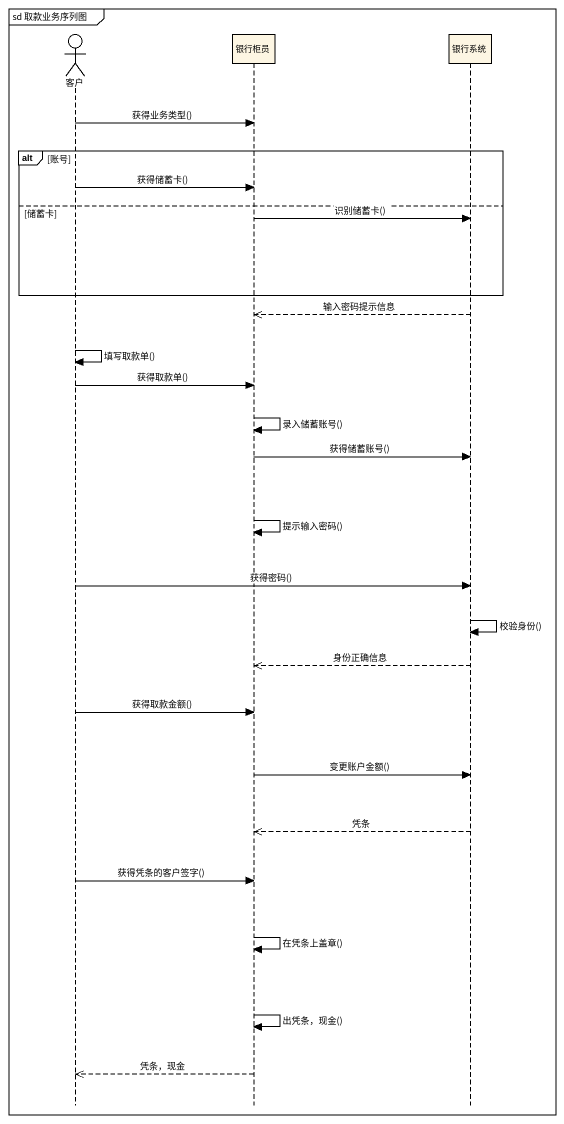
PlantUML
@startuml
mainframe sd 取款业务序列图
hide footbox
actor 客户
participant 银行柜员
participant 银行系统

客户 -> 银行柜员 : 获得业务类型()
alt 账号
  客户 -> 银行柜员 : 获得储蓄卡()
else 储蓄卡
  银行柜员 -> 银行系统 : 识别储蓄卡()
end
银行系统 -->> 银行柜员 : 输入密码提示信息
客户 -> 客户 : 填写取款单()
客户 -> 银行柜员 : 获得取款单()
银行柜员 -> 银行柜员 : 录入储蓄账号()
银行柜员 -> 银行系统 : 获得储蓄账号()
银行柜员 -> 银行柜员 : 提示输入密码()
客户 -> 银行系统 : 获得密码()
银行系统 -> 银行系统 : 校验身份()
银行系统 -->> 银行柜员 : 身份正确信息
客户 -> 银行柜员 : 获得取款金额()
银行柜员 -> 银行系统 : 变更账户金额()
银行系统 -->> 银行柜员 : 凭条
客户 -> 银行柜员 : 获得凭条的客户签字()
银行柜员 -> 银行柜员 : 在凭条上盖章()
银行柜员 -> 银行柜员 : 出凭条，现金()
银行柜员 -->> 客户 : 凭条，现金
@enduml
